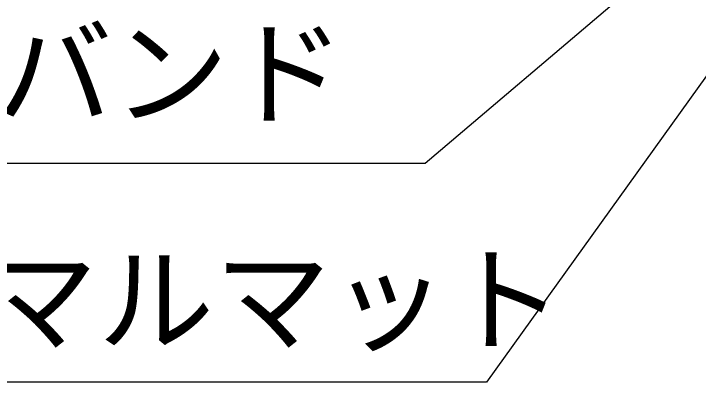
# Model space of a CAD drawing. Extents: x 443 to 1217, y -1921 to -677.
# Drawn here: x 736.17 to 756.25, y -897.61 to -886.82 of the extents above; entities that cross this region are included whole.
import ezdxf
from ezdxf.enums import TextEntityAlignment as Align

# ---------------------------------------------------------------- set-up
doc = ezdxf.new("R2010")
doc.units = 0
doc.header["$MEASUREMENT"] = 0
doc.layers.get('0').update_dxf_attribs({"linetype": 'CONTINUOUS'})
doc.layers.add('10', color=7, linetype='CONTINUOUS')
doc.styles.add('ｽﾀｲﾙ2', font='MS PGothic.ttf')

msp = doc.modelspace()

# ---------------------------------------------------------------- linework, layer by layer
at = {"color": 7, "linetype": 'Continuous'}
for p, q in [((755.977, -884.622), (748.224, -891.205)), ((758.066, -886.393), (750.025, -897.61)), ((748.224, -891.205), (727.865, -891.205)), ((750.025, -897.61), (727.718, -897.61))]:
    msp.add_line(p, q, dxfattribs=at)

# ---------------------------------------------------------------- texts
at = {"layer": '10', "style": 'ｽﾀｲﾙ2'}
for tag, p in [('結束バンド', (728.833, -890.555)), ('ロクマルマット', (728.406, -897.195))]:
    msp.add_attdef(tag, text='', height=2.5, dxfattribs=at).set_placement(p, align=Align.BOTTOM_LEFT)

doc.saveas('drawing.dxf')
